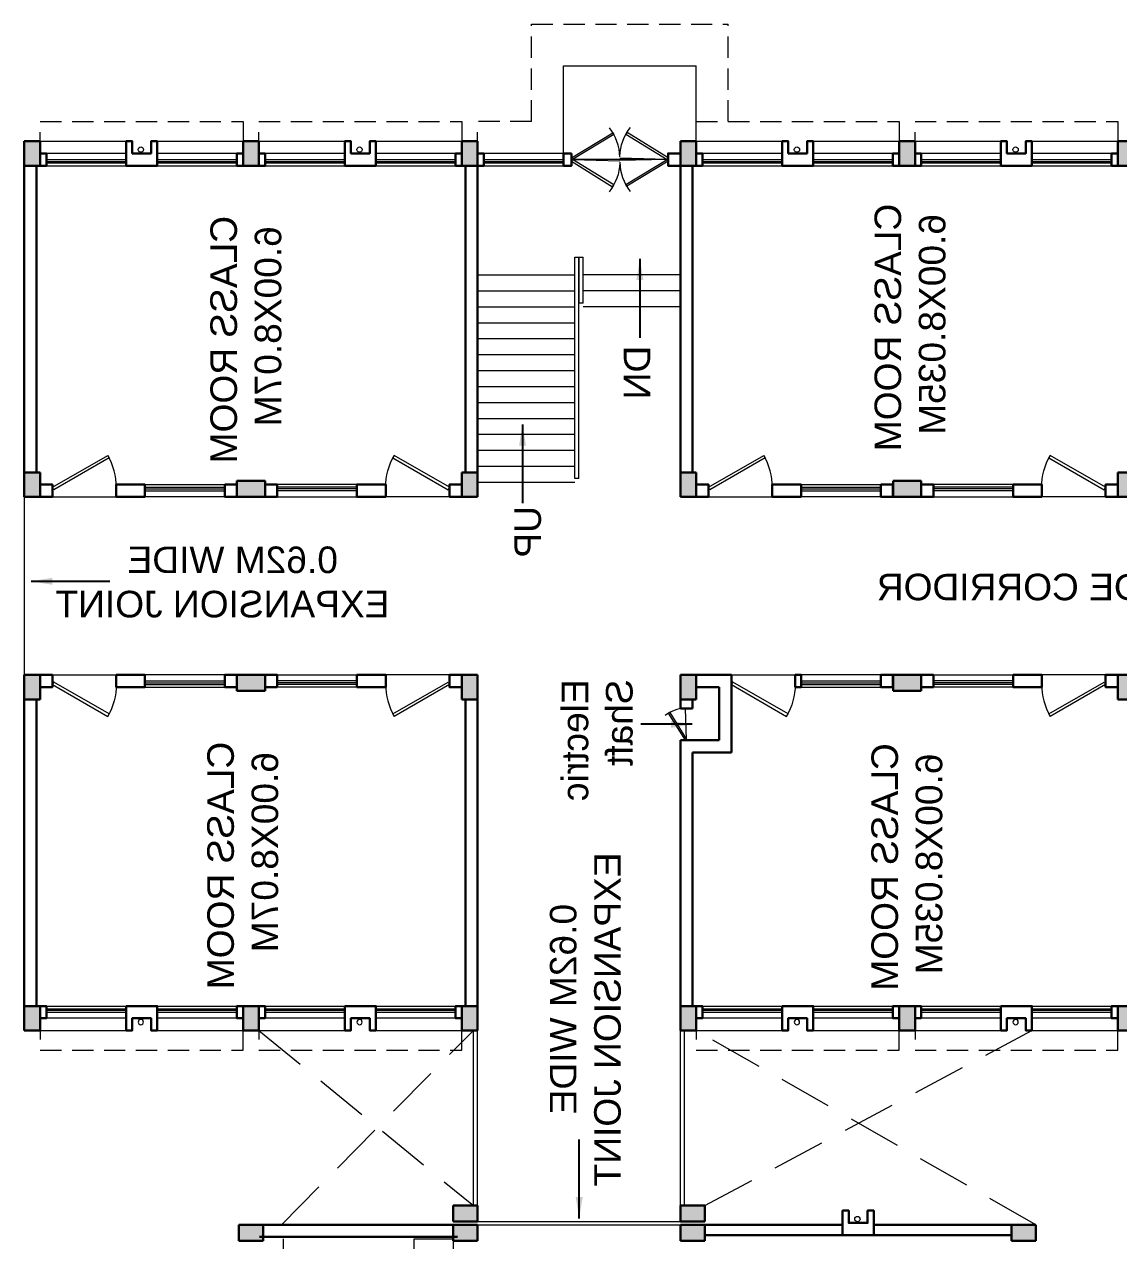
# Model space of a CAD drawing. Header units: millimetres. Extents: x 3614 to 12428, y -844 to 6844.
# Drawn here: x 5574.66 to 5595.25, y -541.99 to -519.11 of the extents above; entities that cross this region are included whole.
import ezdxf

# ---------------------------------------------------------------- set-up
doc = ezdxf.new("R2010")
doc.units = ezdxf.units.MM
doc.header["$LTSCALE"] = 40
doc.header["$MEASUREMENT"] = 0
doc.linetypes.add('DASHED', pattern=[0.75, 0.5, -0.25])
doc.layers.get('0').update_dxf_attribs({"linetype": 'CONTINUOUS', "lineweight": 20})
for name, color, linetype, lineweight in [('CLL LEV.', 15, 'CONTINUOUS', 18), ('Column', 252, 'CONTINUOUS', 30), ('Column Hatch', 253, 'CONTINUOUS', 13), ('Door', 54, 'CONTINUOUS', 18), ('EXPANSION JOINT', 248, 'CONTINUOUS', 20), ('Fixture', 44, 'CONTINUOUS', 15), ('Hidden', 30, 'DASHED', 18), ('LINE', 22, 'CONTINUOUS', 13), ('Railing', 23, 'CONTINUOUS', 18), ('Stair', 1, 'CONTINUOUS', 15), ('TEXT', 7, 'CONTINUOUS', 20), ('Ventilator', 6, 'DASHED', 18), ('Wall', 7, 'CONTINUOUS', 30), ('Window', 150, 'CONTINUOUS', 15), ('Window-Wall', 7, 'CONTINUOUS', 18)]:
    doc.layers.add(name, color=color, linetype=linetype, lineweight=lineweight)
doc.styles.add('DIM', font='arial.ttf')
doc.styles.add('L120', font='simplex.shx', dxfattribs={"height": 1})
doc.styles.get("Standard").update_dxf_attribs({"font": 'txt.shx', "height": 0.03937})
doc.dimstyles.get("Standard").update_dxf_attribs({"dimtxt": 0.18, "dimasz": 0.18, "dimexe": 0.18, "dimexo": 0.0625, "dimgap": 0.09, "dimtad": 0, "dimtih": 1, "dimtoh": 1, "dimdec": 4, "dimzin": 0, "dimdsep": 46, "dimtxsty": 'Standard', "dimcen": 0.09, "dimadec": 0, "dimazin": 0, "dimtfac": 1, "dimtdec": 4, "dimtofl": 0, "dimtmove": 0, "dimatfit": 3, "dimfxl": 0, "dimtolj": 1, "dimtzin": 0, "dimarcsym": 0})

# ---------------------------------------------------------------- blocks, each defined once
blk = doc.blocks.new('COLUMN 546')
at = {"layer": 'Column Hatch'}
h = blk.add_hatch(color=0, dxfattribs=at)
h.dxf.hatch_style = 1
h.paths.add_polyline_path([(0, 0), (0.3, 0), (0.3, 0.46), (0, 0.46)])
at = {"layer": 'Column'}
for p, q in [((0.3, 0.46), (0, 0.46)), ((0, 0.46), (0, 0)), ((0.3, 0), (0.3, 0.46)), ((0, 0), (0.3, 0))]:
    blk.add_line(p, q, dxfattribs=at)
blk = doc.blocks.new('Door - Left Hung 36 in.')
at = {"layer": 'Door'}
blk.add_line((0.75, -1.3), (35.93, -1.3), dxfattribs=at)
blk.add_lwpolyline([(0.75, -1.3), (0, 0), (31.18, 18), (31.93, 16.7)], close=True, dxfattribs=at)
blk.add_arc((0, 0), 36, 0, 37.31013, dxfattribs=at)
blk = doc.blocks.new('VENT 2')
at = {"layer": 'Ventilator', "linetype": 'Continuous', "ltscale": 0.02}
for p, q in [((0, 0.182), (1.5, 0.182)), ((0, 0.152), (1.5, 0.152))]:
    blk.add_line(p, q, dxfattribs=at)
at = {"layer": 'Window-Wall'}
for p, q in [((0, 0.23), (1.5, 0.23)), ((0, 0), (0, 0.23)), ((1.5, 0.23), (1.5, 0)), ((0, 0.115), (1.5, 0.115)), ((1.5, 0), (0, 0))]:
    blk.add_line(p, q, dxfattribs=at)
blk = doc.blocks.new('*U18')
for p, q in [((0, 0), (0, -6)), ((40, 0), (40, -6))]:
    blk.add_line(p, q)
blk.add_lwpolyline([(0, 0), (34.64, 20), (35.52, 18.48), (0.87, -1.52)], close=True)
blk.add_arc((0, 0), 40, 0, 30)
blk = doc.blocks.new('DOOR1')
at = {"layer": 'Door'}
blk.add_line((0, 0), (1.2, 0), dxfattribs=at)
at = {"layer": 'Door', "xscale": 0.0300000000000013, "yscale": 0.0300000000000013, "zscale": 0.0300000000000013}
blk.add_blockref('*U18', (0, 0.18), dxfattribs=at)
blk = doc.blocks.new('class 1')
at = {"layer": 'Wall'}
for points in [[(0.23, -0.035), (0, -0.035), (0, -0.265), (0.23, -0.265), (0.23, -0.035)], [(0.23, -1.465), (0, -1.465), (0, -2.005), (0.23, -2.005), (0.23, -1.465)], [(0.23, -3.505), (0, -3.505), (0, -3.735), (0.23, -3.735), (0.23, -3.505)]]:
    blk.add_lwpolyline(points, dxfattribs=at)
at = {"layer": 'Wall', "rotation": 270}
for name, p in [('DOOR1', (0, -0.265)), ('VENT 2', (0, -2.005))]:
    blk.add_blockref(name, p, dxfattribs=at)
blk = doc.blocks.new('WINDOW 1')
at = {"layer": 'CLL LEV.'}
for p, q in [((-0.115, -0.23), (-0.115, -0.46)), ((1.615, -0.23), (1.615, -0.46)), ((-0.115, -0.46), (1.615, -0.46))]:
    blk.add_line(p, q, dxfattribs=at)
at = {"layer": 'Window'}
for p, q in [((0, -0.051), (1.5, -0.051)), ((0, -0.081), (1.5, -0.081))]:
    blk.add_line(p, q, dxfattribs=at)
at = {"layer": 'Window-Wall'}
for p, q in [((0, 0), (1.5, 0)), ((0, -0.23), (0, 0)), ((1.5, 0), (1.5, -0.23)), ((0, -0.115), (1.5, -0.115)), ((1.5, -0.23), (0, -0.23))]:
    blk.add_line(p, q, dxfattribs=at)
blk = doc.blocks.new('SHAFT2')
at = {"layer": 'Fixture'}
blk.add_circle((0.302, 0.307), 0.05, dxfattribs=at)
at = {"layer": 'Wall'}
blk.add_lwpolyline([(0, 0.585), (0.46, 0.585), (0.46, 0.47), (0.23, 0.47), (0.23, 0.115), (0.46, 0.115), (0.46, 0), (0, 0), (0, 0.585)], dxfattribs=at)
blk = doc.blocks.new('COLM 530')
at = {"layer": 'Column Hatch'}
h = blk.add_hatch(color=0, dxfattribs=at)
h.dxf.hatch_style = 1
h.paths.add_polyline_path([(5443.518, -633.795), (5443.218, -633.795), (5443.218, -634.325), (5443.518, -634.325)])
at = {"layer": 'Column'}
for p, q in [((5443.518, -633.795), (5443.218, -633.795)), ((5443.218, -633.795), (5443.218, -634.325)), ((5443.518, -634.325), (5443.518, -633.795)), ((5443.218, -634.325), (5443.518, -634.325))]:
    blk.add_line(p, q, dxfattribs=at)
blk = doc.blocks.new('vent new')
at = {"layer": 'Hidden', "ltscale": 0.02}
for p, q in [((5437.058, -595.929), (5436.458, -595.929)), ((5436.458, -595.929), (5436.458, -599.744)), ((5436.458, -599.744), (5437.058, -599.744))]:
    blk.add_line(p, q, dxfattribs=at)

msp = doc.modelspace()

# ---------------------------------------------------------------- linework, layer by layer
at = {"layer": 'Door'}
msp.add_line((5586.7707, -521.6513), (5584.9507, -521.6513), dxfattribs=at)
at = {"layer": 'EXPANSION JOINT', "linetype": 'ByBlock', "ltscale": 0.05}
for p, q in [((5574.6557, -527.9963), (5574.6557, -531.3463)), ((5583.1857, -541.6293), (5587.0007, -541.6293)), ((5583.1857, -541.6913), (5587.0007, -541.6913))]:
    msp.add_line(p, q, dxfattribs=at)
at = {"layer": 'Fixture', "linetype": 'ByBlock', "ltscale": 0.05}
msp.add_line((5579.5326, -545.8763), (5579.5326, -541.9563), dxfattribs=at)
at = {"layer": 'Hidden', "ltscale": 0.02}
for p, q in [((5584.2007, -519.1063), (5587.9007, -519.1063)), ((5584.2007, -520.9363), (5584.2007, -519.1063)), ((5587.9007, -520.9363), (5587.9007, -519.1063)), ((5584.2007, -520.9363), (5583.1857, -520.9363)), ((5583.1857, -521.5363), (5583.1857, -520.9363))]:
    msp.add_line(p, q, dxfattribs=at)
at = {"layer": 'LINE', "linetype": 'ByBlock', "ltscale": 0.05}
msp.add_lwpolyline([(5581.9893, -542.3729), (5581.9893, -541.9563), (5582.7257, -541.9563), (5582.7257, -542.3729)], close=True, dxfattribs=at)
at = {"layer": 'Railing', "linetype": 'ByBlock', "ltscale": 0.05}
for p, q in [((5585.0157, -527.6513), (5585.0157, -523.4863)), ((5585.0157, -523.4863), (5585.0907, -523.4863)), ((5585.0907, -527.6513), (5585.0907, -523.4863)), ((5585.0957, -524.3513), (5585.0957, -523.4863)), ((5585.0957, -523.4863), (5585.1707, -523.4863)), ((5585.1707, -524.3513), (5585.1707, -523.4863)), ((5585.1707, -524.3513), (5585.0957, -524.3513)), ((5585.0907, -527.6513), (5585.0157, -527.6513)), ((5583.1057, -541.3293), (5583.1057, -538.0363)), ((5583.1857, -541.3293), (5583.1857, -538.0363)), ((5587.0007, -541.3293), (5587.0007, -538.0363)), ((5587.0807, -541.3293), (5587.0807, -538.0363))]:
    msp.add_line(p, q, dxfattribs=at)
at = {"layer": 'Stair', "ltscale": 0.05}
for p, q in [((5584.8007, -521.7203), (5584.8007, -519.8903)), ((5584.8007, -519.8903), (5587.3007, -519.8903)), ((5587.3007, -521.4903), (5587.3007, -519.8903)), ((5583.1857, -523.8203), (5585.0157, -523.8203)), ((5587.0007, -523.8203), (5585.1707, -523.8203)), ((5583.1857, -524.1203), (5585.0157, -524.1203)), ((5587.0007, -524.1203), (5585.1707, -524.1203)), ((5583.1857, -524.4203), (5585.0157, -524.4203)), ((5587.0007, -524.4203), (5585.1707, -524.4203)), ((5583.1857, -524.7203), (5585.0157, -524.7203)), ((5583.1857, -525.0203), (5585.0157, -525.0203)), ((5583.1857, -525.3203), (5585.0157, -525.3203)), ((5583.1857, -525.6203), (5585.0157, -525.6203)), ((5583.1857, -525.9203), (5585.0157, -525.9203)), ((5583.1857, -526.2203), (5585.0157, -526.2203)), ((5583.1857, -526.5203), (5585.0157, -526.5203)), ((5583.1857, -526.8203), (5585.0157, -526.8203)), ((5583.1857, -527.1203), (5585.0157, -527.1203)), ((5583.1857, -527.4203), (5585.0157, -527.4203)), ((5583.1857, -527.7203), (5585.0157, -527.7203))]:
    msp.add_line(p, q, dxfattribs=at)
at = {"layer": 'Wall'}
for p, q in [((5574.6557, -527.5363), (5574.6557, -521.7663)), ((5574.8857, -527.5363), (5574.8857, -521.7663)), ((5582.9557, -527.5363), (5582.9557, -521.7663)), ((5583.1857, -527.5363), (5583.1857, -521.7663)), ((5587.0007, -527.5363), (5587.0007, -521.7663)), ((5587.2307, -527.5363), (5587.2307, -521.7663)), ((5587.9607, -531.3463), (5587.3007, -531.3463)), ((5587.9607, -531.5763), (5587.9607, -531.3463)), ((5587.3007, -531.5763), (5587.7307, -531.5763)), ((5587.7307, -532.5763), (5587.7307, -531.5763)), ((5587.9607, -532.8063), (5587.9607, -531.5763)), ((5574.6557, -531.8063), (5574.6557, -537.5763)), ((5574.8857, -531.8063), (5574.8857, -537.5763)), ((5582.9557, -531.8063), (5582.9557, -537.5763)), ((5583.1857, -531.8063), (5583.1857, -537.5763)), ((5587.0007, -531.9763), (5587.0007, -531.8063)), ((5587.2307, -531.9764), (5587.2307, -531.8064)), ((5587.0007, -531.9763), (5587.2307, -531.9764)), ((5587.7307, -532.5763), (5587.0007, -532.5763)), ((5587.0007, -532.9213), (5587.0007, -532.5763)), ((5587.0007, -532.8524), (5587.0007, -537.5763)), ((5587.2307, -532.8063), (5587.2307, -537.5763)), ((5587.9607, -532.8063), (5587.2307, -532.8063)), ((5587.4607, -541.6913), (5590.0532, -541.6913)), ((5587.4607, -541.8863), (5593.2307, -541.8863)), ((5590.6382, -541.6913), (5593.2307, -541.6913))]:
    msp.add_line(p, q, dxfattribs=at)
at = {"layer": 'Wall', "linetype": 'ByBlock', "ltscale": 0.05}
for p, q in [((5582.7257, -541.6913), (5579.0826, -541.6913)), ((5582.8057, -541.9213), (5579.0826, -541.9213))]:
    msp.add_line(p, q, dxfattribs=at)
at = {"layer": 'Wall'}
for points in [[(5574.9557, -521.5363), (5575.0707, -521.5363), (5575.0707, -521.7663), (5574.9557, -521.7663), (5574.9557, -521.5363)], [(5575.0707, -521.5363), (5574.9557, -521.5363), (5574.9557, -521.7663), (5575.0707, -521.7663), (5575.0707, -521.5363)], [(5578.7707, -521.5363), (5578.6557, -521.5363), (5578.6557, -521.7663), (5578.7707, -521.7663), (5578.7707, -521.5363)], [(5579.0707, -521.5363), (5579.1857, -521.5363), (5579.1857, -521.7663), (5579.0707, -521.7663), (5579.0707, -521.5363)], [(5579.1857, -521.5363), (5579.0707, -521.5363), (5579.0707, -521.7663), (5579.1857, -521.7663), (5579.1857, -521.5363)], [(5582.8857, -521.5363), (5582.7707, -521.5363), (5582.7707, -521.7663), (5582.8857, -521.7663), (5582.8857, -521.5363)], [(5583.3007, -521.5363), (5583.1857, -521.5363), (5583.1857, -521.7663), (5583.3007, -521.7663), (5583.3007, -521.5363)], [(5584.9507, -521.5363), (5584.8007, -521.5363), (5584.8007, -521.7663), (5584.9507, -521.7663), (5584.9507, -521.5363)], [(5587.0007, -521.5363), (5586.7707, -521.5363), (5586.7707, -521.7663), (5587.0007, -521.7663), (5587.0007, -521.5363)], [(5587.3007, -521.5363), (5587.4157, -521.5363), (5587.4157, -521.7663), (5587.3007, -521.7663), (5587.3007, -521.5363)], [(5587.4157, -521.5363), (5587.3007, -521.5363), (5587.3007, -521.7663), (5587.4157, -521.7663), (5587.4157, -521.5363)], [(5591.1157, -521.5363), (5591.0007, -521.5363), (5591.0007, -521.7663), (5591.1157, -521.7663), (5591.1157, -521.5363)], [(5591.4157, -521.5363), (5591.5307, -521.5363), (5591.5307, -521.7663), (5591.4157, -521.7663), (5591.4157, -521.5363)], [(5591.5307, -521.5363), (5591.4157, -521.5363), (5591.4157, -521.7663), (5591.5307, -521.7663), (5591.5307, -521.5363)], [(5595.2307, -521.5363), (5595.1157, -521.5363), (5595.1157, -521.7663), (5595.2307, -521.7663), (5595.2307, -521.5363)], [(5589.1607, -531.5763), (5589.1607, -531.3463), (5589.2715, -531.3463), (5589.2715, -531.5763), (5589.1607, -531.5763)], [(5590.7715, -531.5763), (5590.7715, -531.3463), (5591.0015, -531.3463), (5591.0015, -531.5763), (5590.7715, -531.5763)], [(5574.9557, -537.8063), (5575.0707, -537.8063), (5575.0707, -537.5763), (5574.9557, -537.5763), (5574.9557, -537.8063)], [(5575.0707, -537.8063), (5574.9557, -537.8063), (5574.9557, -537.5763), (5575.0707, -537.5763), (5575.0707, -537.8063)], [(5578.7707, -537.8063), (5578.6557, -537.8063), (5578.6557, -537.5763), (5578.7707, -537.5763), (5578.7707, -537.8063)], [(5579.0707, -537.8063), (5579.1857, -537.8063), (5579.1857, -537.5763), (5579.0707, -537.5763), (5579.0707, -537.8063)], [(5579.1857, -537.8063), (5579.0707, -537.8063), (5579.0707, -537.5763), (5579.1857, -537.5763), (5579.1857, -537.8063)], [(5582.8857, -537.8063), (5582.7707, -537.8063), (5582.7707, -537.5763), (5582.8857, -537.5763), (5582.8857, -537.8063)], [(5587.3007, -537.8063), (5587.4157, -537.8063), (5587.4157, -537.5763), (5587.3007, -537.5763), (5587.3007, -537.8063)], [(5587.4157, -537.8063), (5587.3007, -537.8063), (5587.3007, -537.5763), (5587.4157, -537.5763), (5587.4157, -537.8063)], [(5591.1157, -537.8063), (5591.0007, -537.8063), (5591.0007, -537.5763), (5591.1157, -537.5763), (5591.1157, -537.8063)], [(5591.4157, -537.8063), (5591.5307, -537.8063), (5591.5307, -537.5763), (5591.4157, -537.5763), (5591.4157, -537.8063)], [(5591.5307, -537.8063), (5591.4157, -537.8063), (5591.4157, -537.5763), (5591.5307, -537.5763), (5591.5307, -537.8063)], [(5595.2307, -537.8063), (5595.1157, -537.8063), (5595.1157, -537.5763), (5595.2307, -537.5763), (5595.2307, -537.8063)]]:
    msp.add_lwpolyline(points, dxfattribs=at)
at = {"layer": 'Window'}
for p, q in [((5583.3007, -521.6853), (5584.8007, -521.6853)), ((5583.3007, -521.7153), (5584.8007, -521.7153))]:
    msp.add_line(p, q, dxfattribs=at)
at = {"layer": 'Window-Wall'}
for p, q in [((5584.8007, -521.5363), (5583.3007, -521.5363)), ((5584.8007, -521.7663), (5584.8007, -521.5363)), ((5583.3007, -521.6513), (5584.8007, -521.6513)), ((5583.3007, -521.7663), (5584.8007, -521.7663))]:
    msp.add_line(p, q, dxfattribs=at)
at = {"layer": 'Window-Wall', "linetype": 'DASHED', "ltscale": 0.05}
for p, q in [((5579.0707, -538.0363), (5583.1057, -541.3293)), ((5579.4957, -541.6913), (5583.1057, -538.0363)), ((5593.6907, -541.6913), (5587.3007, -538.0363)), ((5587.4607, -541.3293), (5593.6157, -538.0363))]:
    msp.add_line(p, q, dxfattribs=at)

# ---------------------------------------------------------------- block references
at = {"color": 7, "extrusion": (0, 0, -1), "zscale": -1}
for p in [(-5574.9557, -521.7663), (-5579.0707, -521.7663), (-5583.1857, -521.7663), (-5587.3007, -521.7663), (-5591.4157, -521.7663), (-5595.5307, -521.7663), (-5574.9557, -527.9963), (-5583.1857, -527.9963), (-5587.3007, -527.9963), (-5595.5307, -527.9963)]:
    msp.add_blockref('COLUMN 546', p, dxfattribs=at)
at = {"linetype": 'ByBlock'}
for name, p, rotation in [('SHAFT2', (5577.1557, -521.7663), 90), ('SHAFT2', (5581.2707, -521.7663), 90), ('SHAFT2', (5589.5007, -521.7663), 90), ('SHAFT2', (5593.6157, -521.7663), 90), ('class 1', (5574.9207, -527.9963), 90), ('class 1', (5587.2657, -527.9963), 90), ('class 1', (5582.9207, -531.3463), 270), ('class 1', (5595.2657, -531.3463), 270), ('SHAFT2', (5590.6382, -541.8863), 90)]:
    msp.add_blockref(name, p, dxfattribs=dict(at, rotation=rotation))
at = {"linetype": 'ByBlock', "extrusion": (0, 0, -1), "zscale": -1}
for name, p, rotation in [('class 1', (-5582.9207, -527.9963), 90), ('class 1', (-5595.2657, -527.9963), 90), ('class 1', (-5574.9207, -531.3463), 270), ('SHAFT2', (-5577.1557, -537.5763), 270), ('SHAFT2', (-5581.2707, -537.5763), 270), ('SHAFT2', (-5589.5007, -537.5763), 270), ('SHAFT2', (-5593.6157, -537.5763), 270)]:
    msp.add_blockref(name, p, dxfattribs=dict(at, rotation=rotation))
at = {"extrusion": (0, 0, -1), "zscale": -1, "rotation": 270}
for p in [(-4944.8609, 4915.5215), (-4957.2067, 4915.5215), (-4944.8609, 4911.8715), (-4957.2067, 4911.8715)]:
    msp.add_blockref('COLM 530', p, dxfattribs=at)
at = {"color": 7}
for p, rotation in [((5574.9557, -531.3463), 180), ((5583.1857, -531.3463), 180), ((5587.3007, -531.3463), 180), ((5595.5307, -531.3463), 180), ((5574.9557, -537.5763), 180), ((5579.0707, -537.5763), 180), ((5583.1857, -537.5763), 180), ((5587.3007, -537.5763), 180), ((5591.4157, -537.5763), 180), ((5595.5307, -537.5763), 180), ((5587.0007, -541.3293), 270), ((5587.0007, -541.6913), 270), ((5593.2307, -541.6913), 270)]:
    msp.add_blockref('COLUMN 546', p, dxfattribs=dict(at, rotation=rotation))
at = {"color": 7, "extrusion": (0, 0, -1), "zscale": -1, "rotation": 270}
for p in [(-5583.1857, -541.3293), (-5579.1507, -541.6913), (-5583.1857, -541.6913)]:
    msp.add_blockref('COLUMN 546', p, dxfattribs=at)
at = {"layer": 'CLL LEV.', "extrusion": (0, 0, -1), "zscale": -1, "rotation": 180}
for p in [(-5575.0707, -521.7663), (-5577.1557, -521.7663), (-5579.1857, -521.7663), (-5581.2707, -521.7663), (-5587.4157, -521.7663), (-5589.5007, -521.7663), (-5591.5307, -521.7663), (-5593.6157, -521.7663)]:
    msp.add_blockref('WINDOW 1', p, dxfattribs=at)
at = {"layer": 'CLL LEV.'}
for p in [(5575.0707, -537.5763), (5577.1557, -537.5763), (5579.1857, -537.5763), (5581.2707, -537.5763), (5587.4157, -537.5763), (5589.5007, -537.5763), (5591.5307, -537.5763), (5593.6157, -537.5763)]:
    msp.add_blockref('WINDOW 1', p, dxfattribs=at)
at = {"layer": 'Door'}
for p, xscale, yscale, zscale, rotation in [((5584.9513, -521.6188), 0.0252777777711346, 0.0252777777711346, 0.0252777777711346, 1.064378117783637), ((5586.7706, -521.6837), 0.0252777777711346, 0.0252777777711346, 0.0252777777711346, 181.0643781185487), ((5587.0944, -532.5763), 0.0166737001802426, 0.0166737001802426, 0.0166737001802426, 91.67195864282259)]:
    msp.add_blockref('Door - Left Hung 36 in.', p, dxfattribs=dict(at, xscale=xscale, yscale=yscale, zscale=zscale, rotation=rotation))
at = {"layer": 'Door', "extrusion": (0, 0, -1), "xscale": 0.0252777777711346, "yscale": 0.0252777777711346, "zscale": -0.0252777777711346}
for p, rotation in [((-5586.7709, -521.619), 1.671958642057438), ((-5584.951, -521.6836), 181.6719586428226)]:
    msp.add_blockref('Door - Left Hung 36 in.', p, dxfattribs=dict(at, rotation=rotation))
at = {"layer": 'Hidden', "extrusion": (0, 0, -1), "zscale": -1, "rotation": 270}
for p in [(-4979.0269, 4915.5215), (-4983.1419, 4915.5215), (-4991.3719, 4915.5215), (-4995.4869, 4915.5215)]:
    msp.add_blockref('vent new', p, dxfattribs=at)
at = {"layer": 'Hidden', "rotation": 90}
for p in [(4979.0269, -5974.8641), (4983.1419, -5974.8641), (4991.3719, -5974.8641), (4995.4869, -5974.8641)]:
    msp.add_blockref('vent new', p, dxfattribs=at)
at = {"layer": 'Wall', "extrusion": (0, 0, -1), "zscale": -1, "rotation": 180}
for name, p in [('DOOR1', (-5587.9607, -531.3463)), ('VENT 2', (-5589.2715, -531.3463))]:
    msp.add_blockref(name, p, dxfattribs=at)

# ---------------------------------------------------------------- texts
at = {"layer": 'TEXT', "extrusion": (0, 0, -1), "char_height": 0.5, "attachment_point": 1, "style": 'DIM'}
for s, width, insert, text_direction in [('{\\fArial|b0|i0|c0|p34;CLASS ROOM\\P 6.00X8.035M}', 19.989683, (5590.6545, -522.481), (0, -1, 0)), ('{\\fArial|b0|i0|c0|p34;CLASS ROOM\\P 6.00X8.07M}', 19.989683, (5578.1571, -522.7103), (0, -1, 0)), ('{\\fArial|b0|i0|c0|p34;DN}', 1.50962, (5585.9338, -525.1531), (0, -1, 0)), ('{\\fArial|b0|i0|c0|p34;UP}', 1.50962, (5583.8772, -528.17), (0, -1, 0)), ('{\\fArial|b0|i0|c0|p34;     0.62M WIDE \\PEXPANSION JOINT}', 19.989683, (5581.5273, -528.9309), (-1, 0, 0)), ('{\\fArial|b0|i0|c0|p34;3.35M WIDE CORRIDOR}', 19.989683, (5598.6518, -529.4425), (-1, 0, 0)), ('{\\fArial|b0|i0|c0|p34;Electric \\PShaft}', 19.989683, (5584.7675, -531.4297), (0, -1, 0)), ('{\\fArial|b0|i0|c0|p34;CLASS ROOM\\P 6.00X8.07M}', 19.989683, (5578.0983, -532.6039), (0, -1, 0)), ('{\\fArial|b0|i0|c0|p34;CLASS ROOM\\P 6.00X8.035M}', 19.989683, (5590.5954, -532.6313), (0, -1, 0)), ('{\\fArial|b0|i0|c0|p34;     0.62M WIDE \\PEXPANSION JOINT}', 19.989683, (5584.545, -534.6851), (0, -1, 0))]:
    msp.add_mtext_dynamic_manual_height_columns(s, width=width, gutter_width=5, heights=[0], dxfattribs=dict(at, insert=insert, text_direction=text_direction))

# ---------------------------------------------------------------- leaders
at = {"layer": 'TEXT'}
for points in [[(5586.2383, -523.5188), (5586.2383, -525.0032)], [(5584.0307, -526.6336), (5584.0307, -528.118)], [(5574.7828, -529.5854), (5576.2672, -529.5854)], [(5587.2219, -532.2766), (5586.2587, -532.2766)], [(5585.0968, -541.5719), (5585.0968, -540.0875)]]:
    msp.add_leader(points, dimstyle='Standard', override={"dimscale": 40, "dimasz": 0.01, "dimgap": 0.09, "dimtad": 0, "dimpost": "'", "dimtxsty": 'L120', "dimarcsym": 1}, dxfattribs=at)

doc.saveas('drawing.dxf')
